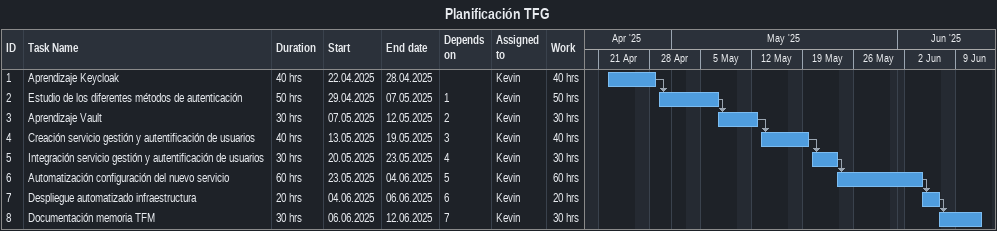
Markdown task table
Planificación TFG

| ID | Task | Duration | Start | Finish | Predecessors | Resources | Work (h) |
|---|---|---|---|---|---|---|---|
| 1 | Aprendizaje Keycloak | 40h | 2025-04-22 | 2025-04-28 |  | Kevin | 40 |
| 2 | Estudio de los diferentes métodos de autenticación | 50h | 2025-04-29 | 2025-05-07 | 1 | Kevin | 50 |
| 3 | Aprendizaje Vault | 30h | 2025-05-07 | 2025-05-12 | 2 | Kevin | 30 |
| 4 | Creación servicio gestión y autentificación de usuarios | 40h | 2025-05-13 | 2025-05-19 | 3 | Kevin | 40 |
| 5 | Integración servicio gestión y autentificación de usuarios | 30h | 2025-05-20 | 2025-05-23 | 4 | Kevin | 30 |
| 6 | Automatización configuración del nuevo servicio | 60h | 2025-05-23 | 2025-06-04 | 5 | Kevin | 60 |
| 7 | Despliegue automatizado infraestructura | 20h | 2025-06-04 | 2025-06-06 | 6 | Kevin | 20 |
| 8 | Documentación memoria TFM | 30h | 2025-06-06 | 2025-06-12 | 7 | Kevin | 30 |
